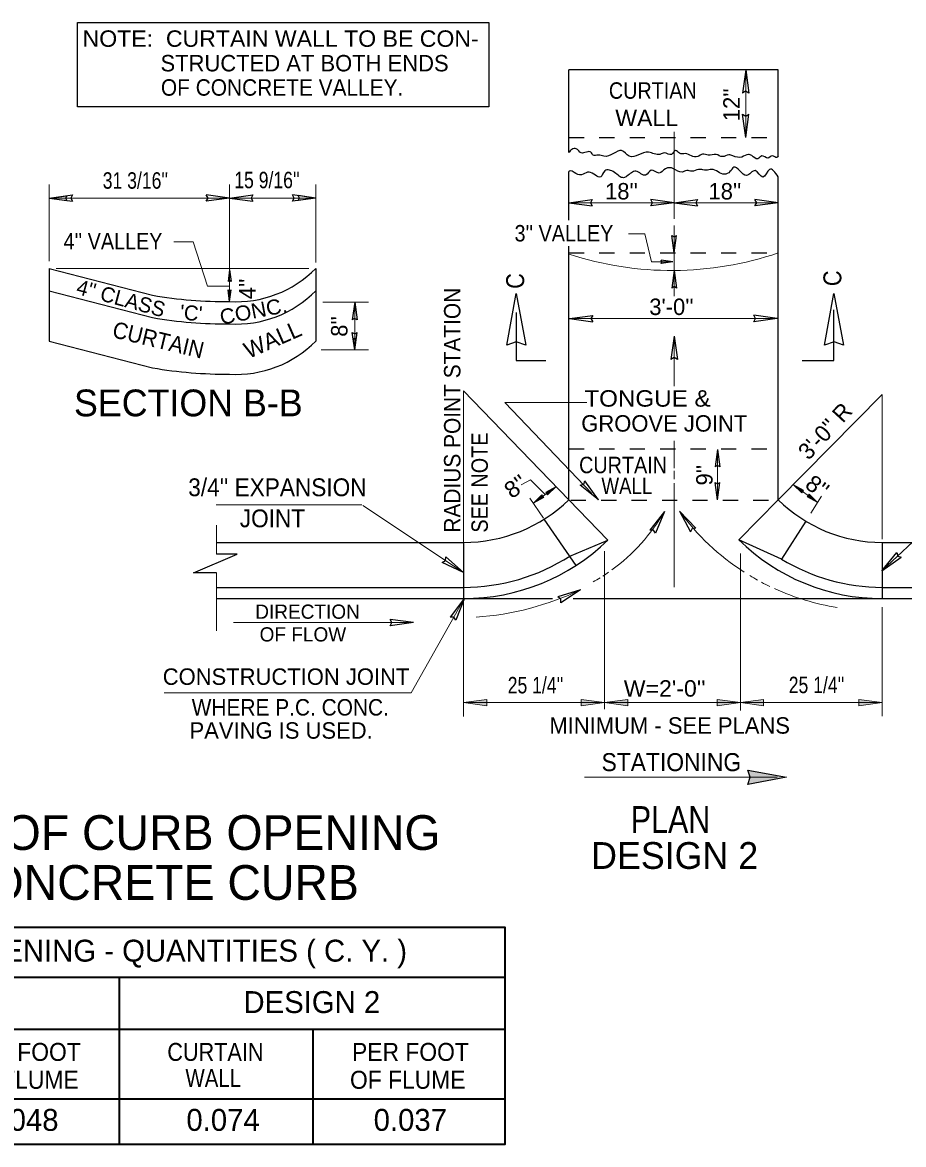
# Model space of a CAD drawing. Extents: x 570 to 607.1, y 62.1 to 89.4.
# Drawn here: x 583.22 to 589.01, y 75.27 to 82.64 of the extents above; entities that cross this region are included whole.
import ezdxf

# ---------------------------------------------------------------- set-up
doc = ezdxf.new("R2010")
doc.units = 0
doc.header["$LTSCALE"] = 0.045
doc.linetypes.add('SHORT_DASHED', pattern=[2.7, 1.5, -1.2])
doc.layers.add('1', color=7, linetype='Continuous', lineweight=13)

msp = doc.modelspace()

# ---------------------------------------------------------------- hatches: boundary and pattern name
at = {"layer": '1'}
for points in [[(586.72467, 79.59108), (586.66908, 79.53725), (586.65658, 79.55425)], [(588.28367, 79.604), (588.35175, 79.56733), (588.33925, 79.55033)], [(588.44383, 79.48692), (588.37575, 79.52358), (588.38817, 79.54058)], [(586.57558, 79.48183), (586.63117, 79.53567), (586.64367, 79.51867)], [(586.11717, 78.17133), (586.27042, 78.19242), (586.27042, 78.15025)], [(587.04233, 78.17133), (586.88908, 78.15025), (586.88908, 78.19242)], [(587.04233, 78.17133), (587.19558, 78.19242), (587.19558, 78.15025)], [(587.93592, 78.17133), (587.78267, 78.15025), (587.78267, 78.19242)], [(587.93592, 78.17133), (588.08917, 78.19242), (588.08917, 78.15025)], [(588.86775, 78.17133), (588.71442, 78.15025), (588.71442, 78.19242)], [(587.98567, 77.63425), (588.00158, 77.68133), (587.98592, 77.72875), (588.23917, 77.68233)]]:
    msp.add_hatch(color=256, dxfattribs=at).paths.add_polyline_path(points)

# ---------------------------------------------------------------- linework, layer by layer
at = {"layer": '1', "lineweight": 25}
for p, q in [((588.185, 82.32867), (586.809, 82.32867)), ((586.809, 81.78517), (586.809, 82.32867)), ((587.971, 82.32867), (587.94992, 82.17542)), ((587.971, 82.32867), (587.99208, 82.17542)), ((588.185, 81.763), (588.185, 82.32867)), ((587.97117, 81.88342), (587.95008, 82.03667)), ((587.97117, 81.88342), (587.99225, 82.03667)), ((586.809, 81.341), (586.809, 81.6595)), ((588.185, 79.504), (588.185, 81.625)), ((583.39408, 81.48583), (583.54742, 81.50692)), ((583.39408, 81.48592), (583.50908, 81.50167)), ((583.39408, 81.48592), (583.50908, 81.47008)), ((583.39408, 81.48583), (583.54742, 81.46483)), ((584.57967, 81.486), (584.42633, 81.50708)), ((584.57967, 81.486), (584.42633, 81.465)), ((584.57967, 81.48583), (584.733, 81.50692)), ((584.57967, 81.48583), (584.733, 81.46483)), ((585.1455, 81.486), (584.99225, 81.50708)), ((585.1455, 81.486), (584.99225, 81.465)), ((585.1455, 81.486), (585.03058, 81.50183)), ((585.1455, 81.486), (585.03058, 81.47025)), ((586.809, 81.45533), (586.96225, 81.47633)), ((586.809, 81.45533), (586.96225, 81.43425)), ((587.50092, 81.45542), (587.34767, 81.4765)), ((587.50092, 81.45542), (587.34767, 81.43442)), ((587.501, 81.45533), (587.65425, 81.47633)), ((587.501, 81.45533), (587.65425, 81.43425)), ((588.18492, 81.45542), (588.03167, 81.4765)), ((588.18492, 81.45542), (588.03167, 81.43442)), ((587.501, 81.12558), (587.48525, 81.2405)), ((587.501, 81.12558), (587.51683, 81.2405)), ((586.809, 79.504), (586.809, 81.1695)), ((583.39408, 81.02375), (583.39408, 80.54683)), ((583.39408, 81.02375), (584.07367, 80.84767)), ((584.57967, 81.01467), (584.56908, 80.93808)), ((584.57967, 81.01467), (584.59017, 80.93808)), ((585.1455, 81.02375), (585.1455, 80.54683)), ((587.49133, 81.06742), (587.41475, 81.078)), ((587.49133, 81.06742), (587.41475, 81.05692)), ((587.50092, 81.01017), (587.48517, 80.89525)), ((587.50092, 81.01017), (587.51675, 80.89525)), ((583.39408, 80.877), (584.07367, 80.70092)), ((584.57967, 80.80608), (584.56917, 80.88275)), ((584.57967, 80.80608), (584.59025, 80.88275)), ((585.40142, 80.80167), (585.38567, 80.68675)), ((585.40142, 80.80167), (585.41725, 80.68675)), ((586.81292, 80.69458), (586.96617, 80.71567)), ((586.81292, 80.69458), (586.96617, 80.67358)), ((588.17792, 80.69475), (588.02467, 80.71583)), ((588.17792, 80.69475), (588.02467, 80.67367)), ((585.40158, 80.48825), (585.38575, 80.60325)), ((585.40158, 80.48825), (585.41733, 80.60325)), ((587.50092, 80.57908), (587.47983, 80.42583)), ((587.50092, 80.57908), (587.522, 80.42583)), ((583.39408, 80.54683), (584.07367, 80.37067)), ((585.4015, 80.48825), (585.391, 80.56492)), ((585.4015, 80.48825), (585.41208, 80.56492)), ((587.78525, 79.8345), (587.76942, 79.7195)), ((587.78525, 79.8345), (587.801, 79.7195)), ((587.00475, 79.50408), (586.91408, 79.62942)), ((587.78533, 79.50333), (587.7695, 79.61825)), ((587.78533, 79.50333), (587.80108, 79.61825)), ((587.00475, 79.50408), (586.88358, 79.60025)), ((586.809, 79.504), (587.06558, 79.23892)), ((588.185, 79.504), (587.92592, 79.24125)), ((587.43667, 79.427), (587.34167, 79.30492)), ((587.43667, 79.427), (587.37808, 79.28383)), ((587.53583, 79.42958), (587.64317, 79.31817)), ((587.53583, 79.42958), (587.60917, 79.29333)), ((586.85675, 79.073), (586.64758, 79.37717)), ((584.49408, 79.224), (586.11717, 79.224)), ((586.11717, 79.224), (586.11717, 78.855)), ((586.81492, 79.13383), (587.06558, 79.23892)), ((588.86775, 79.224), (588.86775, 78.855)), ((588.86775, 79.224), (590.4475, 79.224)), ((586.11608, 79.02558), (586.00025, 79.12817)), ((588.86675, 79.03775), (588.96408, 79.158)), ((588.86675, 79.03775), (588.99292, 79.12725)), ((586.11608, 79.02558), (585.97692, 79.09308)), ((584.49408, 78.92883), (586.11717, 78.92883)), ((586.88508, 78.91267), (586.73758, 78.86592)), ((586.88508, 78.91267), (586.75575, 78.82783)), ((588.86775, 78.92883), (590.4475, 78.92883)), ((584.49408, 78.855), (586.701, 78.855)), ((586.12275, 78.85692), (586.029, 78.73392)), ((586.12275, 78.85692), (586.06567, 78.71317)), ((586.838, 78.855), (590.4475, 78.855)), ((585.78775, 78.69758), (585.6345, 78.71858)), ((585.78775, 78.69758), (585.6345, 78.6765))]:
    msp.add_line(p, q, dxfattribs=at)
at = {"layer": '1'}
for p, q in [((587.97108, 81.88342), (587.97108, 82.32867)), ((587.501, 81.34917), (587.501, 81.92108)), ((583.39408, 81.07242), (583.39408, 81.57592)), ((585.1455, 81.06225), (585.1455, 81.57592)), ((583.43908, 81.02375), (585.1005, 81.02375)), ((585.19142, 80.80175), (585.4915, 80.80175)), ((585.4015, 80.48825), (585.4015, 80.80175)), ((586.81283, 80.69467), (588.17792, 80.69467)), ((587.501, 80.25067), (587.501, 80.54267)), ((585.18133, 80.48825), (585.4915, 80.48825)), ((586.11717, 78.08133), (586.11717, 80.21867)), ((586.11717, 80.21867), (586.809, 79.504)), ((588.86775, 80.19633), (588.185, 79.504)), ((588.86775, 79.24442), (588.86775, 80.19633)), ((587.501, 79.71192), (587.501, 79.8915)), ((587.78525, 79.50333), (587.78525, 79.8345)), ((587.501, 79.64042), (587.501, 79.69408)), ((587.501, 78.92983), (587.501, 79.61367)), ((586.57558, 79.48183), (586.72467, 79.59108)), ((588.28367, 79.604), (588.44383, 79.48692)), ((588.5145, 79.59775), (588.51242, 79.5945)), ((588.86667, 79.03775), (589.44925, 79.58483)), ((584.49183, 79.4705), (585.44917, 79.4705)), ((585.455, 79.46658), (586.11608, 79.0255)), ((586.64292, 79.38392), (586.55317, 79.5145)), ((588.47025, 79.52833), (588.39833, 79.41542)), ((584.49408, 79.14775), (584.49408, 79.33625)), ((587.94975, 79.19675), (587.94958, 79.19658)), ((587.04233, 78.12842), (587.04233, 79.16617)), ((587.93592, 78.11983), (587.93592, 79.15033)), ((584.49408, 78.64308), (584.49408, 79.02467)), ((588.86775, 78.08158), (588.86775, 78.79767)), ((584.60525, 78.6975), (585.78775, 78.6975)), ((587.93592, 78.17133), (588.86775, 78.17133)), ((586.91208, 77.68208), (588.17733, 77.68208))]:
    msp.add_line(p, q, dxfattribs=at)
at = {"layer": '1', "linetype": 'SHORT_DASHED', "lineweight": 25}
for p, q in [((586.809, 81.88342), (588.185, 81.88342)), ((586.809, 81.1255), (588.185, 81.1255)), ((586.809, 79.83825), (588.185, 79.83825)), ((586.82108, 79.50167), (588.18617, 79.50167))]:
    msp.add_line(p, q, dxfattribs=at)
at = {"layer": '1', "lineweight": 35}
for p, q in [((581.34875, 76.3685), (586.39242, 76.3685)), ((583.85667, 75.26842), (583.85667, 76.3685)), ((581.34875, 76.02558), (586.39242, 76.02558)), ((585.12917, 75.26842), (585.12917, 76.02558)), ((581.34875, 75.56842), (586.39242, 75.56842))]:
    msp.add_line(p, q, dxfattribs=at)
at = {"layer": '1', "lineweight": 25}
for points in [[(583.57975, 82.63975), (586.28225, 82.63975), (586.28225, 82.08458), (583.57975, 82.08458)], [(586.52642, 80.52025), (586.46367, 80.5415), (586.40042, 80.52067), (586.46225, 80.85825)], [(588.61442, 80.52025), (588.55167, 80.5415), (588.4885, 80.52067), (588.55033, 80.85825)], [(587.98567, 77.63425), (588.00158, 77.68133), (587.98592, 77.72875), (588.23917, 77.68233)]]:
    msp.add_lwpolyline(points, close=True, dxfattribs=at)
for points in [[(587.99208, 82.17542), (587.97083, 82.18725), (587.94992, 82.17542)], [(587.95008, 82.03667), (587.97142, 82.02483), (587.99225, 82.03667)], [(583.50908, 81.50167), (583.50017, 81.48575), (583.50908, 81.47008)], [(583.54742, 81.50692), (583.5355, 81.48567), (583.54742, 81.46483)], [(584.42633, 81.465), (584.43825, 81.48625), (584.42633, 81.50708)], [(584.733, 81.50692), (584.72108, 81.48567), (584.733, 81.46483)], [(584.99225, 81.465), (585.00408, 81.48625), (584.99225, 81.50708)], [(585.03058, 81.47025), (585.03942, 81.48617), (585.03058, 81.50183)], [(586.96225, 81.47633), (586.95042, 81.45508), (586.96225, 81.43425)], [(587.34767, 81.43442), (587.3595, 81.45567), (587.34767, 81.4765)], [(587.65425, 81.47633), (587.64242, 81.45508), (587.65425, 81.43425)], [(588.03167, 81.43442), (588.0435, 81.45567), (588.03167, 81.4765)], [(587.48525, 81.2405), (587.50117, 81.23158), (587.51683, 81.2405)], [(587.41475, 81.05692), (587.42067, 81.06758), (587.41475, 81.078)], [(584.59017, 80.93808), (584.5795, 80.944), (584.56908, 80.93808)], [(584.56917, 80.88275), (584.57983, 80.87683), (584.59025, 80.88275)], [(587.51675, 80.89525), (587.50075, 80.90408), (587.48517, 80.89525)], [(586.46275, 80.73525), (586.46275, 80.41875), (586.65808, 80.41875)], [(588.34325, 80.41875), (588.55075, 80.41875), (588.55075, 80.75125)], [(585.41725, 80.68675), (585.40125, 80.69567), (585.38567, 80.68675)], [(586.96617, 80.71567), (586.95433, 80.69442), (586.96617, 80.67358)], [(588.02467, 80.67367), (588.0365, 80.695), (588.02467, 80.71583)], [(585.38575, 80.60325), (585.40175, 80.59433), (585.41733, 80.60325)], [(585.391, 80.56492), (585.40167, 80.559), (585.41208, 80.56492)], [(587.522, 80.42583), (587.50067, 80.43767), (587.47983, 80.42583)], [(587.801, 79.7195), (587.78508, 79.72842), (587.76942, 79.7195)], [(586.88358, 79.60025), (586.90717, 79.60642), (586.91408, 79.62942)], [(587.7695, 79.61825), (587.7855, 79.60942), (587.80108, 79.61825)], [(587.64317, 79.31817), (587.619, 79.31525), (587.60917, 79.29333)], [(588.36542, 79.36375), (588.20683, 79.11475), (587.92592, 79.24125)], [(587.37808, 79.28383), (587.36558, 79.30475), (587.34167, 79.30492)], [(584.49408, 79.02467), (584.34283, 79.02467), (584.62992, 79.14625), (584.49408, 79.14775)], [(585.97692, 79.09308), (585.99858, 79.10425), (586.00025, 79.12817)], [(588.96408, 79.158), (588.97, 79.13433), (588.99292, 79.12725)], [(586.75575, 78.82783), (586.75725, 78.85217), (586.73758, 78.86592)], [(586.06567, 78.71317), (586.053, 78.73392), (586.029, 78.73392)], [(585.6345, 78.6765), (585.64633, 78.69775), (585.6345, 78.71858)]]:
    msp.add_lwpolyline(points, dxfattribs=at)
at = {"layer": '1'}
for points in [[(584.57967, 80.80608), (584.57967, 81.01467), (584.57967, 81.57592)], [(583.39408, 81.48592), (584.57967, 81.48592), (585.1455, 81.48592)], [(586.809, 81.45542), (587.501, 81.45542), (588.185, 81.45542)], [(587.20025, 81.25008), (587.30775, 81.25117), (587.35267, 81.06742), (587.49142, 81.06742)], [(587.501, 80.84092), (587.501, 81.01017), (587.501, 81.3055)], [(584.2135, 81.19925), (584.33967, 81.19925), (584.43517, 80.90658), (584.57392, 80.90658)], [(586.95892, 79.54617), (586.38867, 80.14258), (586.92817, 80.14258)], [(586.49558, 79.60133), (586.55683, 79.634), (586.65067, 79.54008)], [(584.15042, 78.2355), (585.77167, 78.2355), (586.12283, 78.85692)], [(586.11717, 78.17133), (587.04233, 78.17133), (587.93592, 78.17133)]]:
    msp.add_lwpolyline(points, dxfattribs=at)
for points in [[(586.72467, 79.59108), (586.66908, 79.53725), (586.65658, 79.55425)], [(588.28367, 79.604), (588.35175, 79.56733), (588.33925, 79.55033)], [(588.44383, 79.48692), (588.37575, 79.52358), (588.38817, 79.54058)], [(586.57558, 79.48183), (586.63117, 79.53567), (586.64367, 79.51867)], [(586.11717, 78.17133), (586.27042, 78.19242), (586.27042, 78.15025)], [(587.04233, 78.17133), (586.88908, 78.15025), (586.88908, 78.19242)], [(587.04233, 78.17133), (587.19558, 78.19242), (587.19558, 78.15025)], [(587.93592, 78.17133), (587.78267, 78.15025), (587.78267, 78.19242)], [(587.93592, 78.17133), (588.08917, 78.19242), (588.08917, 78.15025)], [(588.86775, 78.17133), (588.71442, 78.15025), (588.71442, 78.19242)]]:
    msp.add_lwpolyline(points, close=True, dxfattribs=at)
at = {"layer": '1', "lineweight": 35}
msp.add_lwpolyline([(581.3345, 76.69708), (586.3885, 76.69708), (586.3885, 75.26842), (581.3345, 75.26842)], close=True, dxfattribs=at)
at = {"layer": '1'}
for centre, radius, start, end in [((587.48575, 83.18643), 2.1763, 251.94471, 288.74121), ((586.35438, 80.05382), 1.25078, 306.11661, 329.92385), ((588.81828, 80.36494), 1.5872, 216.10405, 237.29564), ((586.35438, 80.05382), 1.25078, 302.85941, 304.86631), ((586.35438, 80.05382), 1.25078, 299.42861, 301.91782), ((588.81828, 80.36494), 1.5872, 238.88994, 241.03525), ((588.81828, 80.36494), 1.5872, 242.09189, 244.32355), ((586.06737, 80.63145), 1.90341, 273.99255, 295.44394), ((588.81828, 80.36494), 1.5872, 245.52268, 261.10852)]:
    msp.add_arc(centre, radius, start, end, dxfattribs=at)
at = {"layer": '1', "lineweight": 25}
for centre, radius, start, end in [((584.62293, 81.53792), 0.7331, 266.61694, 315.46724), ((584.62293, 81.39116), 0.7331, 266.61694, 315.46724), ((584.56191, 83.68994), 2.8839, 260.25237, 270.35276), ((584.56191, 83.54318), 2.8839, 260.25237, 270.35276), ((584.62293, 81.06095), 0.7331, 266.61694, 315.46724), ((584.56191, 83.21297), 2.8839, 260.25237, 270.35276), ((586.11715, 80.21864), 0.99466, 270, 314.06996), ((588.86771, 80.19632), 0.97235, 225.40021, 270), ((586.11715, 80.21864), 1.3636, 270, 314.06996), ((588.86771, 80.19632), 1.34129, 225.40021, 270), ((586.11715, 80.21864), 1.28981, 270, 302.74922), ((588.86771, 80.19632), 1.2675, 238.57174, 270)]:
    msp.add_arc(centre, radius, start, end, dxfattribs=at)
for points in [[(588.185, 81.763), (588.17575, 81.75317), (588.14617, 81.763), (588.11658, 81.74825), (588.07717, 81.763), (588.05008, 81.74325), (588.01067, 81.7655), (587.9885, 81.77283), (587.94667, 81.75558), (587.8875, 81.763), (587.86042, 81.77042), (587.81858, 81.75808), (587.77667, 81.77283), (587.725, 81.76792), (587.688, 81.77533), (587.656, 81.75808), (587.61408, 81.763), (587.57475, 81.77783), (587.53533, 81.78025), (587.51067, 81.7975), (587.48358, 81.77283), (587.43675, 81.78275), (587.40725, 81.77283), (587.33333, 81.78767), (587.26683, 81.77042), (587.20525, 81.76058), (587.156, 81.7975), (587.10175, 81.77783), (587.03775, 81.76058), (587.00325, 81.76792), (586.96875, 81.76792), (586.954, 81.78767), (586.92442, 81.78767), (586.88992, 81.78275), (586.85792, 81.80983), (586.82833, 81.80492), (586.809, 81.78517)], [(588.185, 81.625), (588.1265, 81.67425), (588.08458, 81.6225), (588.03283, 81.66683), (588.00575, 81.65208), (587.97625, 81.63483), (587.8925, 81.68908), (587.86783, 81.6595), (587.83092, 81.64225), (587.74717, 81.67425), (587.71017, 81.66933), (587.6905, 81.67183), (587.66092, 81.67425), (587.61658, 81.66192), (587.58458, 81.66683), (587.55258, 81.657), (587.49592, 81.67917), (587.44417, 81.67917), (587.40233, 81.64958), (587.35058, 81.66933), (587.31358, 81.63725), (587.24958, 81.66192), (587.19042, 81.62992), (587.16825, 81.62), (587.10917, 81.65458), (587.04517, 81.66442), (587.018, 81.625), (586.94167, 81.657), (586.90225, 81.64225), (586.8555, 81.64717), (586.81117, 81.66192), (586.809, 81.6595)]]:
    msp.add_spline(points, degree=3, dxfattribs=at)

# ---------------------------------------------------------------- texts
at = {"layer": '1'}
for s, height, width, p in [('NOTE:  CURTAIN WALL TO BE CON- ', 0.108, 1.05, (583.61308, 82.47967)), ('OF CONCRETE VALLEY.', 0.108, 0.95, (584.128, 82.15858)), ('CURTIAN', 0.108, 0.9, (587.07192, 82.13842)), (' WALL', 0.108, 1.05, (587.07192, 81.95842)), ("31 3/16''", 0.108, 0.8, (583.74567, 81.54758)), ("15 9/16''", 0.108, 0.8, (584.61017, 81.55058)), ("3'' VALLEY", 0.108, 0.9, (586.45192, 81.20092)), ("4'' VALLEY", 0.108, 0.9, (583.48858, 81.14917)), (' TONGUE &', 0.108, 1.1, (586.86675, 80.11583)), ('CURTAIN', 0.108, 0.9, (586.87625, 79.67867)), ("3/4'' EXPANSION ", 0.117, 0.95, (584.30758, 79.52767)), ('WALL', 0.108, 0.85, (587.023, 79.541)), ('JOINT', 0.117, 0.95, (584.64633, 79.3235)), ("25 1/4''", 0.108, 0.8, (586.40717, 78.23225)), ("W=2'-0''", 0.108, 1.05, (587.16992, 78.21083)), ("25 1/4''", 0.108, 0.8, (588.254, 78.23375)), ('WHERE P.C. CONC.', 0.108, 0.95, (584.33042, 78.08683)), ('STATIONING', 0.1182, 0.95, (587.02375, 77.7215)), ('PLAN', 0.1759, 0.85, (587.21608, 77.31558)), ('PER FOOT', 0.1182, 0.95, (582.83358, 75.81792)), ('CURTAIN', 0.1182, 0.9, (584.16992, 75.81792)), ('PER FOOT', 0.1182, 0.95, (585.384, 75.81792)), ('OF FLUME', 0.1182, 0.95, (582.82833, 75.63467)), ('WALL', 0.1182, 0.85, (584.28917, 75.64617)), ('OF FLUME', 0.1182, 0.95, (585.37058, 75.63467))]:
    msp.add_text(s, height=height, dxfattribs=dict(at, width=width)).set_placement(p)
for s, height, p in [('STRUCTED AT BOTH ENDS ', 0.108, (584.12533, 82.31817)), ("18''", 0.108, (587.04675, 81.47675)), ("18''", 0.108, (587.72658, 81.47675)), ("3'-0''", 0.108, (587.33758, 80.71783)), ('SECTION B-B', 0.1759, (583.55675, 80.05242)), ('GROOVE JOINT', 0.108, (586.8905, 79.95175)), ('DIRECTION ', 0.09343, (584.74792, 78.72233)), ('OF FLOW', 0.09343, (584.7765, 78.57325)), ('CONSTRUCTION JOINT', 0.108, (584.14, 78.28833)), ('MINIMUM - SEE PLANS', 0.108, (586.68125, 77.9675)), (' PAVING IS USED.', 0.108, (584.27608, 77.93458)), ('DETAIL OF CURB OPENING', 0.2281, (581.94858, 77.20392)), ('DESIGN 2', 0.1759, (586.95525, 77.07933)), ('IN CONCRETE CURB', 0.2281, (582.37883, 76.876)), ('CURB OPENING - QUANTITIES ( C. Y. )', 0.144, (582.21492, 76.47017)), ('DESIGN 2', 0.144, (584.6705, 76.13233)), ('0.048', 0.144, (582.97333, 75.35842)), ('0.074', 0.144, (584.29542, 75.35842)), ('0.037', 0.144, (585.52608, 75.35842))]:
    msp.add_text(s, height=height, dxfattribs=at).set_placement(p)
for s, height, rotation, p in [("12''", 0.108, 90, (587.93133, 81.99108)), ("4'' CLASS", 0.099, 344.82, (583.56575, 80.85775)), ("4''", 0.108, 90, (584.75017, 80.82158)), ("'C'", 0.099, 355.233, (584.25067, 80.688)), ('WALL', 0.108, 23.7, (584.70367, 80.42867)), ("8''", 0.108, 90, (585.35408, 80.57467)), ("3'-0'' R", 0.108, 47.437, (588.38492, 79.75875)), ("9''", 0.108, 90, (587.75367, 79.59783))]:
    msp.add_text(s, height=height, rotation=rotation, dxfattribs=at).set_placement(p)
for s, height, rotation, width, p in [('C', 0.1182, 90, 0.9, (586.51525, 80.88992)), ('C', 0.1182, 90, 0.9, (588.59983, 80.90758)), ('RADIUS POINT STATION', 0.108, 90, 0.95, (586.09642, 79.28833)), ('CONC.', 0.099, 10.807, 1.05, (584.52533, 80.6535)), ('CURTAIN', 0.108, 346.534, 0.95, (583.80208, 80.57308)), ('SEE NOTE', 0.108, 90, 0.9, (586.27642, 79.28833)), ("8''", 0.108, 36.224, 1.05, (586.43425, 79.50667)), ("8''", 0.108, 323.821, 1.05, (588.35275, 79.58867))]:
    msp.add_text(s, height=height, rotation=rotation, dxfattribs=dict(at, width=width)).set_placement(p)

doc.saveas('drawing.dxf')
